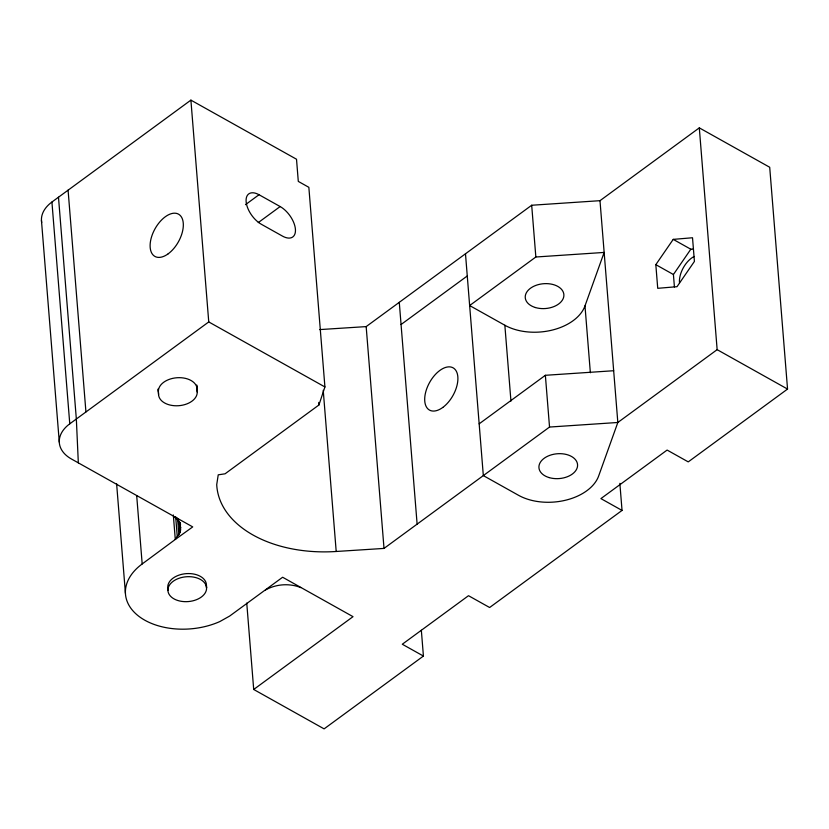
<?xml version="1.0" encoding="UTF-8"?>
<svg xmlns="http://www.w3.org/2000/svg" width="829" height="829" viewBox="0 0 829 829"><rect width="100%" height="100%" fill="white"/><g stroke="black" fill="none" stroke-linecap="round" stroke-linejoin="round"><path stroke-width="1.24" d="M421.339 630.268L423.422 656.06L324.108 728.878L253.705 689.469L353.019 616.662L282.627 577.243L229.643 616.071L219.799 621.574A61.968 39.833 -4.6 0 1 139.355 616.683A61.968 39.833 -4.6 0 1 142.184 563.958L175.292 539.472L180.028 532.601L180.484 523.835M319.642 329.6L366.169 326.605L531.69 205.25L599.989 200.68L699.303 127.863L717.147 349.662L617.833 422.479L549.534 427.049L384.014 548.415L336.201 551.482A116.195 74.683 -4.6 0 1 216.721 484.613L218.234 474.83L225.073 473.805L318.927 404.987L324.916 386.946L308.854 187.323L298.295 181.406L296.513 159.23L190.898 100.122L51.926 202.027A38.735 24.891 -4.6 0 0 41.699 222.524M584.984 305.901L604.154 252.43L535.845 257L469.649 305.549L504.851 325.248A48.414 31.119 -4.6 0 0 584.984 305.901L590.362 372.76M655.822 264.658L673.221 239.374L692.516 237.757L694.422 261.415L677.024 286.689L657.729 288.316L655.822 264.658L673.417 274.513L674.423 286.958M673.417 274.513L690.816 249.228L693.386 249.011M190.898 100.122L208.753 321.932L69.771 423.826A38.735 24.891 -4.6 0 0 71.449 459.007L192.722 526.902L175.292 539.472L173.323 514.964M245.488 204.659L259.021 194.732L280.15 206.556A19.368 10.269 53.7 0 1 295.414 229.218A19.368 10.269 53.7 0 1 282.523 236.13L261.404 224.307A19.368 10.269 53.7 0 1 246.13 201.644A19.368 10.269 53.7 0 1 259.021 194.732M258.285 222.587L280.15 206.556M401.06 324.512L467.266 275.974M479.162 423.837L545.368 375.299L613.678 370.729M619.854 483.348L622.04 510.426L489.628 607.512L468.499 595.699L402.293 644.237L423.422 656.06M699.303 127.863L769.706 167.261L787.55 389.07L688.246 461.888L667.117 450.064L600.911 498.602L622.04 510.426M265.508 589.968C276.13 584.02 289.528 583.036 300.844 587.616M673.221 239.374L690.816 249.228M717.147 349.662L787.55 389.07M208.753 321.932L324.916 386.946M174.214 516.736L178.235 520.695L180.795 527.7M599.989 200.68L617.833 422.479L598.673 475.95A48.414 31.119 -4.6 0 1 518.529 495.296L483.328 475.597L465.483 253.788M531.69 205.25L535.845 257M545.368 375.299L549.534 427.049M504.851 325.248L510.954 401.112M399.277 302.336L417.122 524.135M366.169 326.605L384.014 548.415M323.227 390.293L336.201 551.482M318.719 402.407L318.927 404.987M246.752 603.077L253.705 689.469M196.753 385.008L197.209 391.993A19.368 12.445 -4.6 0 1 178.484 405.723A19.368 12.445 -4.6 0 1 158.577 394.573L158.163 389.412M196.691 385.537L197.209 391.993M206.359 585.305L206.566 587.875A19.368 12.445 -4.6 0 1 178.1 600.59A19.368 12.445 -4.6 0 1 177.074 579.046A19.368 12.445 -4.6 0 1 206.566 587.875L206.421 584.766A19.368 12.445 -4.6 0 0 186.504 573.627A19.368 12.445 -4.6 0 0 167.779 587.357L167.924 590.466M180.225 522.695L180.432 525.275M180.038 522.415L180.67 530.156M179.095 520.995L180.028 532.601M177.561 518.229L178.909 534.995M175.665 516.664L177.323 537.296M158.215 388.884L158.577 394.573M136.692 495.607L142.184 563.958M116.609 483.701L125.428 593.305M68.082 190.121L85.926 411.92M58.486 197.209L76.341 419.018L78.33 462.851M51.926 202.027L69.771 423.826M41.45 220.369L59.294 442.178M158.422 391.464A19.368 12.445 -4.6 0 1 177.147 377.734A19.368 12.445 -4.6 0 1 197.064 388.884M679.479 282.596A19.368 10.704 -60.8 0 1 694.142 256.482M168.214 253.788A24.207 13.388 -60.8 0 0 180.307 215.55A24.207 13.388 -60.8 0 0 151.645 236.566A24.207 13.388 -60.8 0 0 168.214 253.788M549.109 477.587A19.368 12.445 -4.6 0 0 577.575 464.882A19.368 12.445 -4.6 0 0 548.073 456.043A19.368 12.445 -4.6 0 0 549.109 477.587M442.79 407.443A24.196 13.378 -60.8 0 0 454.883 369.216A24.196 13.378 -60.8 0 0 426.23 390.231A24.196 13.378 -60.8 0 0 442.79 407.443M535.42 307.538A19.368 12.445 -4.6 0 0 563.886 294.823A19.368 12.445 -4.6 0 0 534.394 285.995A19.368 12.445 -4.6 0 0 535.42 307.538"/></g></svg>
